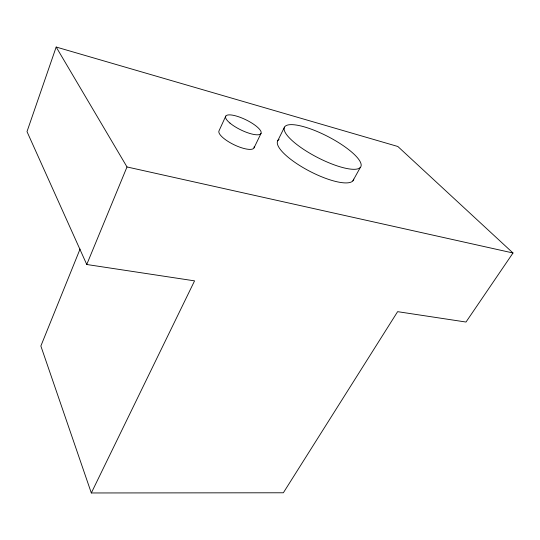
<?xml version="1.0" encoding="UTF-8"?>
<svg xmlns="http://www.w3.org/2000/svg" width="540" height="540" viewBox="0 0 540 540"><rect width="100%" height="100%" fill="white"/><g stroke="black" fill="none" stroke-linecap="round" stroke-linejoin="round"><path stroke-width="0.81" d="M56.174 47.034L27 131.625L86.751 264.499L194.569 280.861L91.321 492.966L283.358 492.777L397.622 311.661L466 322.036L513 252.99L397.838 146.489L56.174 47.034L127.001 166.955L513 252.99M80.062 249.055L40.864 346.012L91.321 492.966M86.751 264.499L127.001 166.955M225.774 116.093L219.085 130.7A19.474 5.926 25.9 0 0 235.433 145.395A19.474 5.926 25.9 0 0 254.198 146.597M254.056 147.811L261.036 133.38M277.722 140.785L284.492 127.13M352.883 180.866L360.308 167.461A42.998 11.698 27.4 0 0 310.919 129.033A42.998 11.698 27.4 0 0 296.683 144.403A42.998 11.698 27.4 0 0 360.308 167.461M353.754 179.138A42.647 12.265 27.4 0 1 308.408 170.572A42.647 12.265 27.4 0 1 279.099 139.347M229.932 123.073A19.643 5.657 25.9 0 0 260.24 134.224A19.643 5.657 25.9 0 0 239.882 117.214A19.643 5.657 25.9 0 0 229.932 123.073"/></g></svg>
